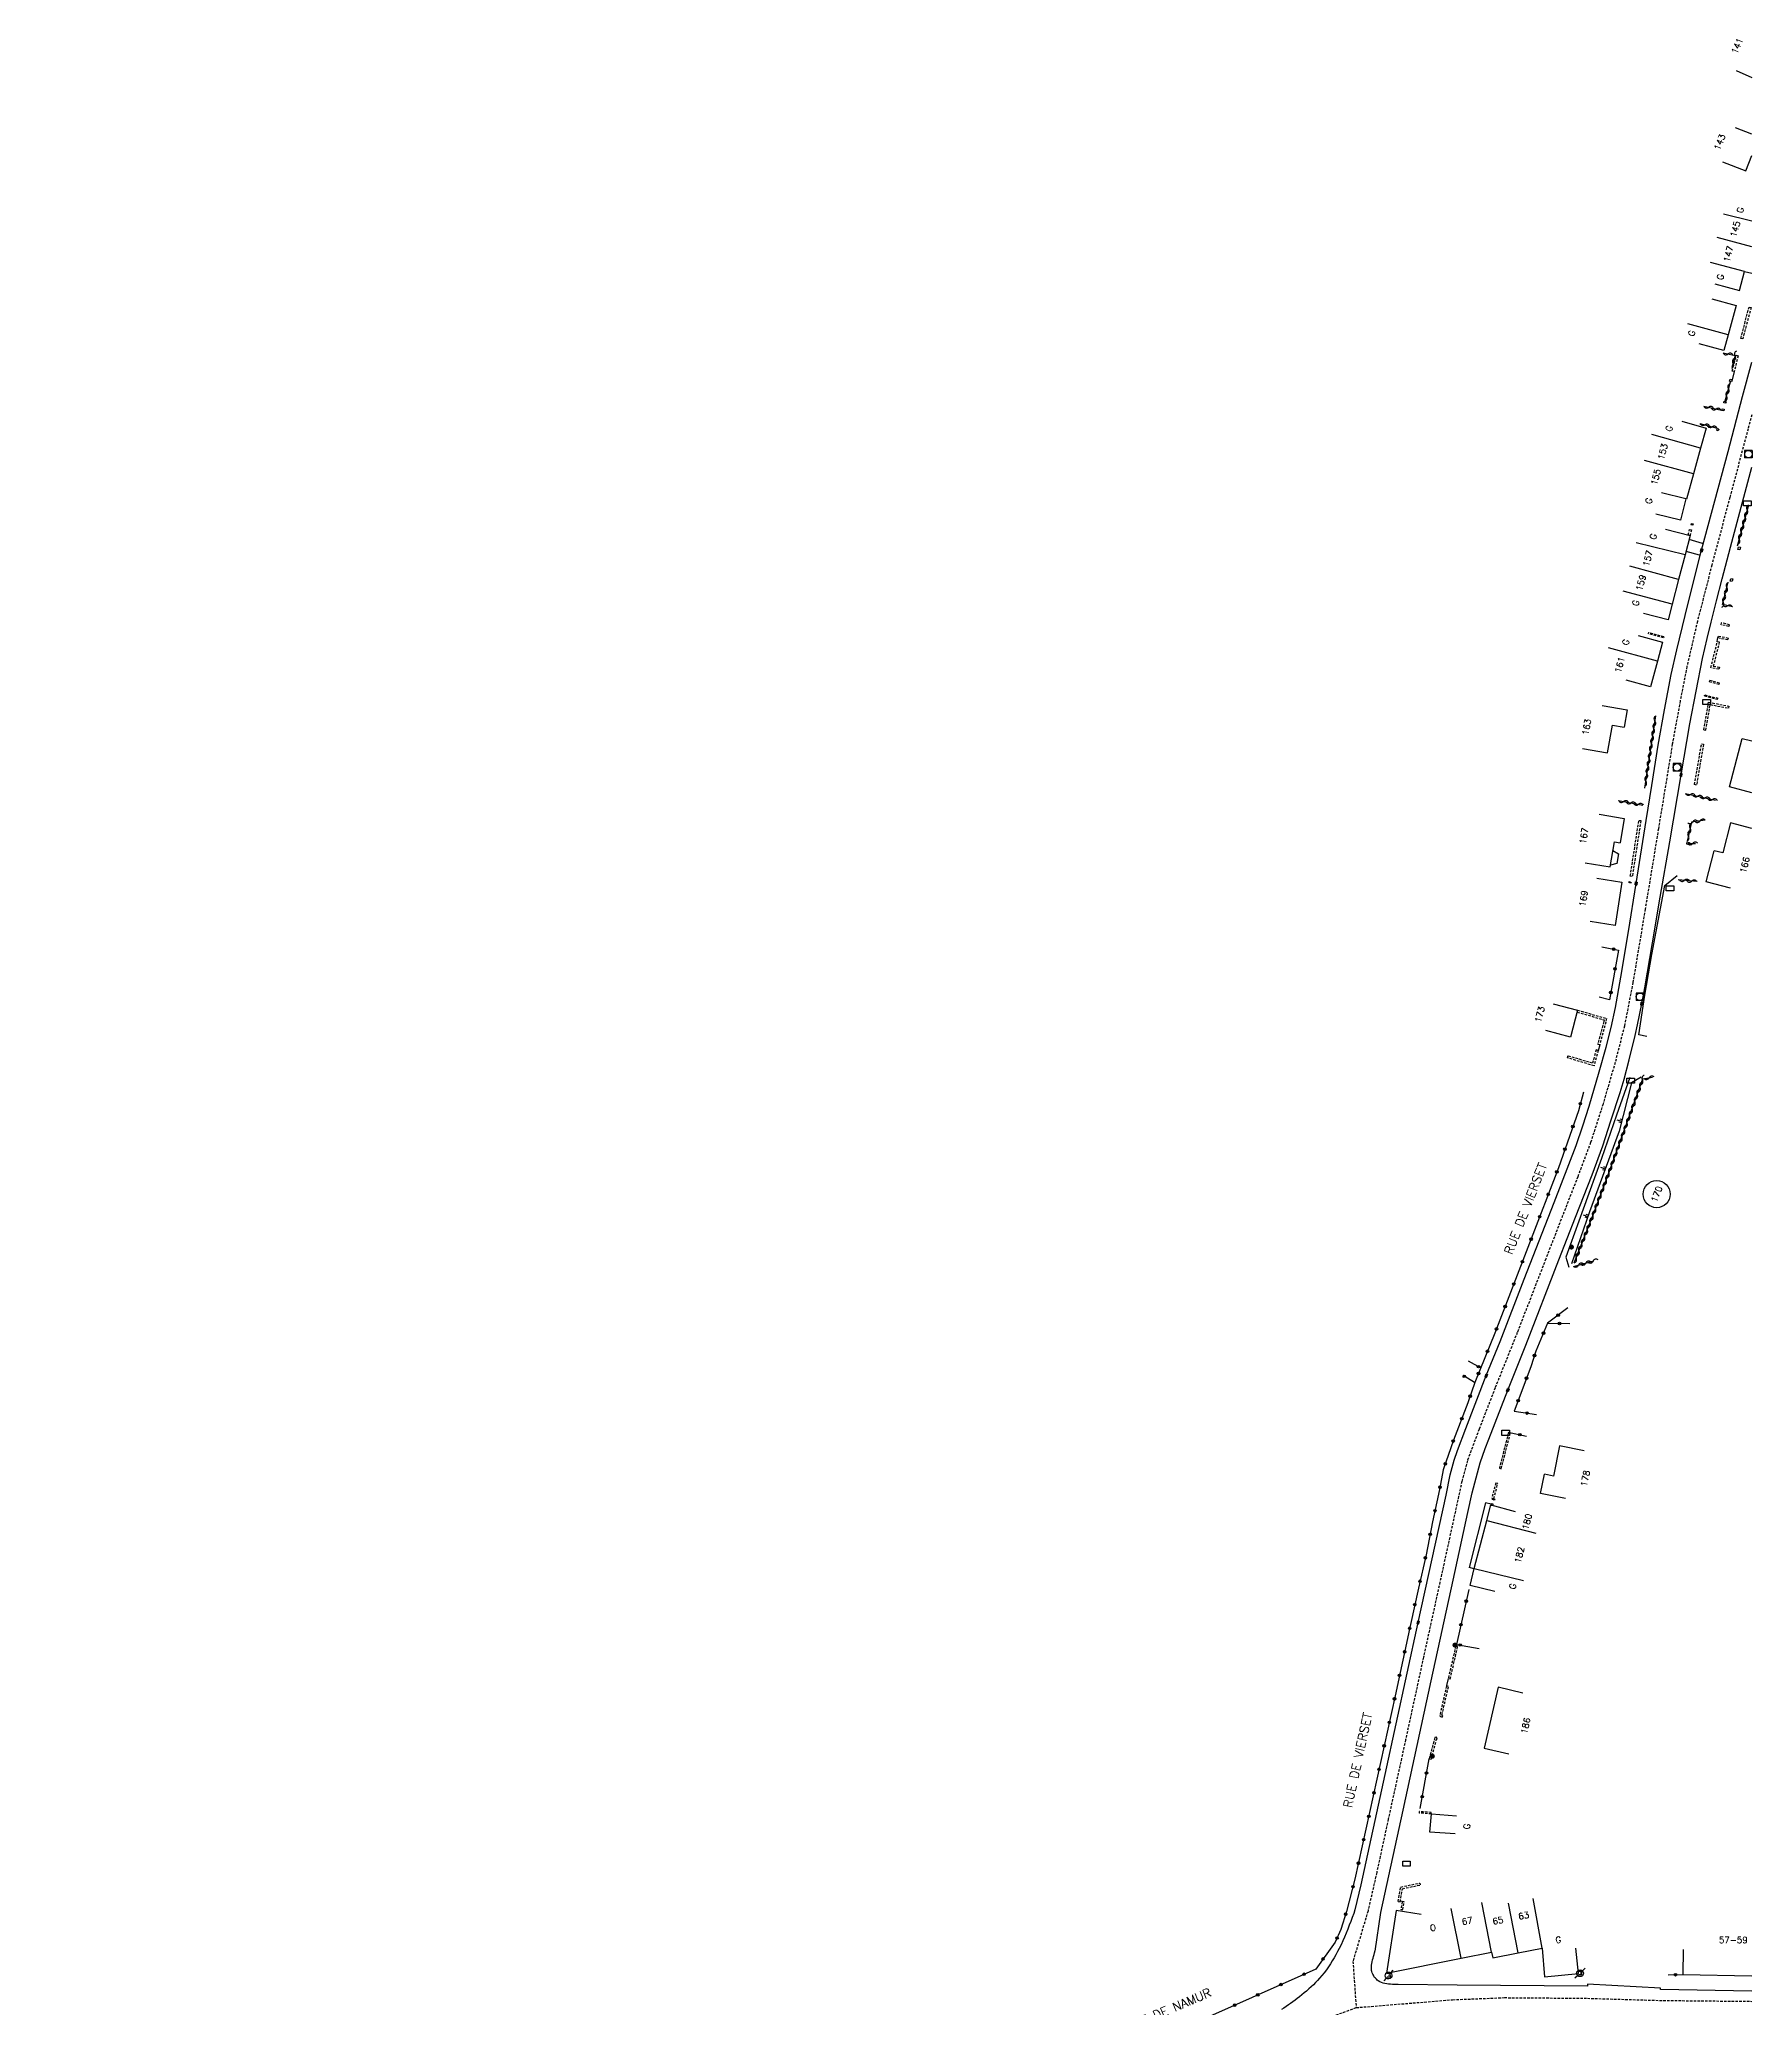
# Model space of a CAD drawing. Header units: millimetres. Extents: x 139000 to 140000, y 124000 to 124885.
# Drawn here: x 139661.7 to 140000.1, y 124426.9 to 124815.9 of the extents above; entities that cross this region are included whole.
import ezdxf
from ezdxf.enums import TextEntityAlignment as Align

# ---------------------------------------------------------------- set-up
doc = ezdxf.new("R2010")
doc.units = ezdxf.units.MM
doc.linetypes.add('DASHED', pattern=[0.75, 0.5, -0.25])
doc.layers.get('0').update_dxf_attribs({"linetype": 'CONTINUOUS'})
for name, color, linetype in [('W0001', 6, 'DASHED'), ('W0008', 7, 'CONTINUOUS'), ('W0100', 7, 'CONTINUOUS'), ('W0105', 7, 'CONTINUOUS'), ('W0112', 1, 'DASHED'), ('W0211', 2, 'CONTINUOUS'), ('W0310', 3, 'CONTINUOUS'), ('W0322', 7, 'CONTINUOUS'), ('W0400', 7, 'CONTINUOUS'), ('W0420', 7, 'CONTINUOUS'), ('W0471', 7, 'CONTINUOUS'), ('W0989', 7, 'CONTINUOUS'), ('W0991', 7, 'CONTINUOUS'), ('W1102', 7, 'CONTINUOUS'), ('W1471', 7, 'CONTINUOUS'), ('W1473', 7, 'CONTINUOUS')]:
    doc.layers.add(name, color=color, linetype=linetype)
doc.styles.get("Standard").update_dxf_attribs({"font": 'romans.shx', "width": 0.85})

# ---------------------------------------------------------------- blocks, each defined once
blk = doc.blocks.new('T471')
for p, q in [((-0.333334, 0.333334), (-0.333334, -0.333334)), ((-0.333334, 0.333334), (0.333334, 0.333334)), ((-0.333334, 0), (0, 0)), ((0.500001, 0.500001), (1.000002, 1.000002)), ((-0.500001, -0.500001), (-1.000002, -1.000002)), ((-0.333334, -0.333334), (0.333334, -0.333334))]:
    blk.add_line(p, q)
blk.add_ellipse((0, 0), major_axis=(0.471405, 0.471405), ratio=1, start_param=5.4977871438, end_param=11.780972451)
blk = doc.blocks.new('t322o')
at = {"color": 0, "linetype": 'Continuous'}
for radius in [0.25, 0.15]:
    blk.add_circle((0, 0), radius, dxfattribs=at)
blk = doc.blocks.new('T400')
for p, q in [((-0.15, 0.3), (0.15, 0.3)), ((-0.15, -0.25), (-0.15, 0.3)), ((-0.15, 0.15), (0.15, 0.15)), ((-0.15, 0), (0.15, 0)), ((0.15, 0.3), (0.15, -0.25)), ((-0.15, -0.15), (0.15, -0.15)), ((-0.15, -0.25), (-0.15, -0.3)), ((-0.15, -0.3), (0.15, -0.3)), ((0.15, -0.3), (0.15, -0.25))]:
    blk.add_line(p, q)
blk = doc.blocks.new('T420')
for p, q in [((0.75, 0.75), (-0.75, 0.75)), ((-0.75, 0.75), (-0.75, -0.75)), ((0.75, 0.75), (0.75, -0.75)), ((0.75, -0.75), (-0.75, -0.75))]:
    blk.add_line(p, q)
blk.add_ellipse((0, 0), major_axis=(-0.53, 0.53), ratio=1, start_param=3.926991, end_param=10.210176)
blk = doc.blocks.new('t310o')
at = {"color": 0, "linetype": 'Continuous'}
for centre, start, end in [((-0.5, 0.38), 216.8699, 323.1304), ((0.5, -0.37), 36.8699, 143.1303)]:
    blk.add_arc(centre, 0.625, start, end, dxfattribs=at)
blk = doc.blocks.new('t211o')
at = {"color": 0, "linetype": 'Continuous'}
for p, q in [((-0.29, 0.5), (-0.29, 0)), ((0, 1), (0, 0)), ((0.29, 0.5), (0.29, 0))]:
    blk.add_line(p, q, dxfattribs=at)
blk = doc.blocks.new('T1471')
at = {"color": 0, "linetype": 'Continuous', "flags": 128}
blk.add_lwpolyline([(-0.75, -0.5), (-0.75, 0.5), (0.75, 0.5), (0.75, -0.5), (-0.75, -0.5)], dxfattribs=at)
blk = doc.blocks.new('T1473')
at = {"color": 0, "linetype": 'Continuous', "const_width": 0.5, "flags": 128}
blk.add_lwpolyline([(-0.25, 0, 1), (0.25, 0, 1)], format="xyb", close=True, dxfattribs=at)

msp = doc.modelspace()

# ---------------------------------------------------------------- linework, layer by layer
at = {"layer": 'W0001'}
for points in [[(140000, 124741.75), (139999.25, 124738.95), (139995.64, 124725.39), (139992.08, 124712.02), (139989.23, 124700.92), (139987.17, 124692), (139985.83, 124685.22), (139984.28, 124676.67), (139981.53, 124659.95), (139978.92, 124644.09), (139976.49, 124629.6), (139974.82, 124620.99), (139972.99, 124613.8), (139970.59, 124605.6), (139968.15, 124598), (139965.6, 124591.24), (139959.29, 124575.01), (139953.66, 124560.49), (139949.28, 124549.53), (139946.11, 124541.35), (139943.81, 124535.16), (139942.7, 124531.05), (139941.58, 124525.89), (139938.37, 124511.17), (139935.12, 124496.32), (139931.59, 124480.04), (139928.17, 124464.34), (139925.88, 124453.8), (139924.17, 124446.21)], [(139924.17, 124446.21), (139921.19, 124436.26), (139921.83, 124427.12)], [(139657.77, 124357.81), (139690.94, 124365.19), (139716.61, 124370.99), (139734.64, 124375.05), (139773.84, 124383.88), (139826.67, 124395.81), (139848.62, 124400.77), (139886.16, 124414.09), (139921.83, 124427.12), (139940.89, 124428.68), (139951.11, 124429.09), (139967.5, 124428.96), (139981.75, 124428.54), (140000, 124428.36)]]:
    msp.add_lwpolyline(points, dxfattribs=at)
at = {"layer": 'W0008'}
for points in [[(139921.59, 124446.41), (139921.6, 124446.46), (139922.79, 124451.39), (139927.54, 124473.16), (139934.08, 124503.2), (139939.58, 124528.35), (139940.38, 124532.33), (139941.17, 124535.27), (139941.82, 124537.18), (139943.49, 124541.52), (139947.54, 124551.94), (139950.27, 124558.7), (139955.04, 124570.97), (139960.96, 124586.13), (139963.87, 124593.67), (139965.31, 124597.43), (139966.63, 124601.26), (139967.84, 124605.14), (139969.83, 124611.93), (139971.23, 124616.82), (139972.23, 124620.7), (139973.08, 124624.68), (139974.14, 124630.63), (139975.64, 124639.67), (139977.14, 124649.13), (139979.13, 124661.58), (139980.21, 124668.51), (139981.51, 124676.48), (139982.74, 124683.48), (139984.08, 124690.41), (139985.15, 124695.33), (139986.79, 124702.11), (139988.78, 124710.05), (139990.07, 124714.96), (139992.67, 124724.7), (139995.3, 124734.46), (139998.16, 124745.31), (140000, 124752.15)], [(139926.72, 124445.91), (139931.12, 124466.14), (139936.64, 124491.65), (139940.99, 124511.55), (139943.91, 124524.93), (139944.74, 124528.82), (139945.5, 124531.78), (139946.32, 124534.7), (139947.34, 124537.53), (139948.03, 124539.41), (139951.79, 124549.1), (139955.36, 124557.94), (139961.89, 124574.83), (139965.16, 124583.26), (139968.42, 124591.62), (139970.56, 124597.33), (139972.15, 124602.24), (139973.95, 124607.87), (139974.76, 124610.51), (139975.73, 124614.3), (139976.95, 124619.13), (139977.4, 124621.24), (139978.25, 124625.41), (139978.84, 124628.51), (139980.37, 124637.4), (139981.91, 124646.47), (139983.77, 124657.37), (139986, 124670.6), (139987.71, 124680.7), (139990.21, 124693.57), (139991.14, 124697.55), (139991.93, 124700.78), (139993.01, 124704.95), (139994.15, 124709.33), (139995.8, 124715.59), (140000, 124731.36)], [(139921.59, 124446.41), (139921.34, 124445.71), (139921.06, 124444.93), (139920.77, 124444.15), (139920.47, 124443.38), (139920.17, 124442.6), (139919.86, 124441.83), (139919.55, 124441.06), (139919.2, 124440.3), (139918.86, 124439.55), (139918.5, 124438.8), (139918.17, 124438.18), (139917.83, 124437.55), (139917.48, 124436.95), (139917.11, 124436.34), (139916.73, 124435.74), (139916.34, 124435.16), (139915.94, 124434.58), (139915.5, 124434.02), (139915.06, 124433.46), (139914.61, 124432.93), (139914.2, 124432.48), (139913.8, 124432.05), (139913.38, 124431.62), (139912.94, 124431.2), (139912.5, 124430.8), (139912.05, 124430.4), (139911.59, 124430.01), (139911.12, 124429.62), (139910.66, 124429.25), (139910.17, 124428.89), (139909.75, 124428.57), (139909.31, 124428.25), (139908.88, 124427.95), (139908.44, 124427.64), (139907.98, 124427.34), (139907.55, 124427.04), (139907.09, 124426.74)], [(140000, 124430.38), (139981.94, 124430.69), (139981.94, 124430.97), (139967.55, 124431.73), (139967.55, 124431.37), (139941.77, 124431.55), (139930.11, 124431.69), (139930.11, 124431.69), (139930.06, 124431.69), (139930.03, 124431.69), (139929.98, 124431.69), (139929.95, 124431.69), (139929.91, 124431.69), (139929.88, 124431.69), (139929.83, 124431.69), (139929.8, 124431.69), (139929.75, 124431.7), (139929.7, 124431.7), (139929.7, 124431.7), (139929.34, 124431.7), (139928.98, 124431.7), (139928.61, 124431.73), (139928.23, 124431.75), (139927.88, 124431.8), (139927.52, 124431.86), (139927.17, 124431.95), (139926.83, 124432.07), (139926.5, 124432.22), (139926.2, 124432.41), (139926, 124432.55), (139925.83, 124432.73), (139925.66, 124432.91), (139925.48, 124433.1), (139925.34, 124433.3), (139925.22, 124433.52), (139925.11, 124433.75), (139925.02, 124433.98), (139924.94, 124434.22), (139924.88, 124434.45), (139924.83, 124434.8), (139924.83, 124435.15), (139924.86, 124435.49), (139924.91, 124435.84), (139924.98, 124436.19), (139925.08, 124436.54), (139925.17, 124436.88), (139925.28, 124437.23), (139925.38, 124437.58), (139925.47, 124437.92), (139925.47, 124437.92), (139925.47, 124437.96), (139925.48, 124437.99), (139925.48, 124438.03), (139925.5, 124438.06), (139925.5, 124438.1), (139925.52, 124438.14), (139925.52, 124438.18), (139925.53, 124438.21), (139925.53, 124438.24), (139925.55, 124438.28), (139926.72, 124445.91)]]:
    msp.add_lwpolyline(points, dxfattribs=at)
at = {"layer": 'W0100'}
for p, q in [((139997.52, 124766.3), (139998.51, 124770.06)), ((139998.51, 124770.06), (140000, 124769.67)), ((139992.68, 124767.57), (139997.52, 124766.3)), ((139986.97, 124725.1), (139982.13, 124726.34)), ((139971.48, 124674.94), (139972.45, 124680.45)), ((139972.45, 124680.45), (139974.77, 124680.05)), ((139966.56, 124675.8), (139971.48, 124674.94)), ((139995.8, 124661.1), (139994.25, 124655.18)), ((140000, 124659.99), (139995.8, 124661.1)), ((139972.02, 124652.41), (139972.83, 124657.39)), ((139972.83, 124657.39), (139973.98, 124657.2)), ((139994.25, 124655.18), (139992.55, 124655.62)), ((139967.08, 124653.22), (139972.02, 124652.41)), ((139973.33, 124653.09), (139972.07, 124652.75)), ((139961.97, 124538.08), (139960.8, 124532.11)), ((139966.88, 124537.12), (139961.97, 124538.08)), ((139960.8, 124532.11), (139959, 124532.46))]:
    msp.add_line(p, q, dxfattribs=at)
for points in [[(139996.88, 124809.7), (140000, 124808.32)], [(140000, 124797.17), (139996.77, 124798.42)], [(139994.17, 124791.7), (139998.83, 124789.89), (140000, 124792.91)], [(139992.08, 124764.66), (139996.9, 124763.32), (139995.28, 124757.5), (139994.43, 124754.42), (139989.61, 124755.75)], [(139986.13, 124740.46), (139990.95, 124739.11), (139989.83, 124735.13), (139988.46, 124730.09), (139987.09, 124725.06), (139986.97, 124725.1), (139985.89, 124720.88), (139981.05, 124722.11)], [(139982.93, 124719.12), (139987.79, 124717.91), (139986.82, 124714.04), (139985.51, 124709.2), (139984.23, 124704.35), (139983.43, 124701.23), (139978.59, 124702.47)], [(139977.52, 124698.12), (139982.35, 124696.8), (139981.33, 124693.09), (139979.97, 124687.99), (139975.14, 124689.28)], [(139970.43, 124684.32), (139975.36, 124683.47), (139974.77, 124680.05)], [(140000, 124667.05), (139995.55, 124668.22), (139998.08, 124677.82), (140000, 124677.32)], [(139969.83, 124662.82), (139974.77, 124662.01), (139973.98, 124657.2)], [(139972.52, 124655.69), (139973.64, 124655.01), (139973.33, 124653.09)], [(139995.78, 124648.24), (139990.95, 124649.51), (139992.55, 124655.62)], [(139969.36, 124650.17), (139974.31, 124649.42), (139973.02, 124640.87), (139968.08, 124641.62)], [(139960.75, 124625.41), (139965.57, 124624.11), (139964.14, 124618.8), (139959.32, 124620.1)], [(139963.16, 124527.7), (139958.26, 124528.66), (139959, 124532.46)], [(139949.19, 124509.31), (139944.34, 124510.51), (139945.17, 124513.87), (139947.62, 124523.33), (139948.42, 124526.4), (139953.25, 124525.14)], [(139954.73, 124489.26), (139949.86, 124490.38), (139947.1, 124478.36), (139951.97, 124477.24)], [(139941.4, 124461.42), (139936.41, 124461.8), (139936.68, 124465.39), (139941.67, 124465.01)], [(139934.69, 124445.5), (139929.75, 124446.28), (139927.81, 124433.95), (139942.56, 124436.87), (139948.59, 124438.07), (139948.81, 124436.94), (139953.84, 124437.94), (139958.58, 124438.89), (139959.02, 124433.2), (139965.73, 124433.88), (139965.23, 124438.85)], [(139986.44, 124438.63), (139986.34, 124433.64), (140000, 124433.38)]]:
    msp.add_lwpolyline(points, dxfattribs=at)
at = {"layer": 'W0105'}
for p, q in [((139996.5, 124750.25), (139996.07, 124748.62)), ((139986.95, 124714.76), (139989.61, 124714.05)), ((139990.26, 124716.29), (139987.59, 124717.11)), ((139993.12, 124696.94), (139993.28, 124697.71)), ((139969.93, 124617.26), (139969.64, 124616.13)), ((139947.37, 124526.82), (139944.17, 124514.03)), ((139948.5, 124526.54), (139947.37, 124526.82)), ((139945.15, 124513.79), (139944.17, 124514.03)), ((139939.97, 124492.14), (139939.65, 124490.71)), ((139930.93, 124448.05), (139930.53, 124448.13))]:
    msp.add_line(p, q, dxfattribs=at)
at = {"layer": 'W0112'}
for p, q in [((139999.83, 124762.91), (139998.19, 124756.71)), ((139998.19, 124756.71), (139997.8, 124756.81)), ((139997.29, 124753.37), (139996.5, 124750.25)), ((139996.08, 124748.63), (139995.95, 124748.26)), ((139996.5, 124750.25), (139996.11, 124750.35)), ((139995.95, 124748.26), (139995.57, 124748.39)), ((139994.47, 124742.52), (139994.07, 124742.59)), ((139994.83, 124743.99), (139994.45, 124744.12)), ((139994.53, 124742.86), (139994.47, 124742.52)), ((139994.93, 124744.27), (139994.83, 124743.99)), ((139993.14, 124738.98), (139993, 124738.66)), ((139993.48, 124738.89), (139993.14, 124738.98)), ((139987.81, 124717.91), (139987.42, 124718.01)), ((139988.07, 124719), (139987.81, 124717.91)), ((139988.01, 124720.24), (139987.96, 124719.96)), ((139988.36, 124719.9), (139987.96, 124719.96)), ((139988.01, 124720.24), (139988.4, 124720.18)), ((139988.4, 124720.18), (139988.36, 124719.9)), ((139997.24, 124715.11), (139997.35, 124715.65)), ((139997.35, 124715.65), (139997.75, 124715.57)), ((139995.71, 124708.86), (139995.83, 124709.42)), ((139995.83, 124709.42), (139996.22, 124709.34)), ((139979.58, 124698.69), (139979.54, 124698.5)), ((139982.58, 124697.88), (139979.58, 124698.69)), ((139995.55, 124700.25), (139994.02, 124700.62)), ((139995.47, 124699.9), (139995.55, 124700.25)), ((139991.89, 124691.79), (139993.17, 124696.94)), ((139993.29, 124697.71), (139995.29, 124697.33)), ((139995.29, 124697.33), (139995.39, 124697.62)), ((139993.49, 124691.46), (139991.89, 124691.79)), ((139993.63, 124688.72), (139991.72, 124689.25)), ((139993.54, 124688.48), (139993.63, 124688.72)), ((139990.65, 124686.19), (139993.19, 124685.55)), ((139993.19, 124685.55), (139993.24, 124685.77)), ((139995.46, 124684.17), (139995.39, 124683.78)), ((139990.52, 124679.49), (139990.91, 124679.43)), ((139988.66, 124668.67), (139990.05, 124676.73)), ((139990.05, 124676.73), (139990.45, 124676.66)), ((139978.06, 124661.56), (139976.37, 124650.56)), ((139987.14, 124657.36), (139987.65, 124657.22)), ((139987.65, 124657.22), (139987.56, 124656.84)), ((139975.76, 124649.52), (139975.7, 124649.35)), ((139976.07, 124649.21), (139975.7, 124649.35)), ((139975.76, 124649.52), (139976.14, 124649.37)), ((139976.37, 124650.56), (139975.98, 124650.62)), ((139976.14, 124649.37), (139976.07, 124649.21)), ((139965.57, 124624.11), (139965.58, 124624.14)), ((139969.61, 124616.18), (139969.22, 124616.29)), ((139969.93, 124617.25), (139969.54, 124617.35)), ((139963.63, 124615.1), (139963.52, 124614.72)), ((139951.88, 124540.64), (139950.11, 124533.65)), ((139949.39, 124530.72), (139948.64, 124527.77)), ((139950.11, 124533.65), (139950.5, 124533.55)), ((139948.64, 124527.77), (139949.03, 124527.68)), ((139948.75, 124527.5), (139948.81, 124527.68)), ((139948.81, 124527.68), (139949.19, 124527.55)), ((139948.51, 124526.62), (139948.47, 124526.38)), ((139948.47, 124526.38), (139948.87, 124526.32)), ((139941.51, 124498.56), (139940.02, 124492.13)), ((139940.02, 124492.13), (139940.41, 124492.04)), ((139938.48, 124484.59), (139938.79, 124484.46)), ((139937.39, 124480.44), (139936.25, 124476.29)), ((139937.7, 124480.53), (139937.39, 124480.44)), ((139936.65, 124465.67), (139934.33, 124465.84)), ((139936.68, 124465.39), (139936.65, 124465.67)), ((139934.4, 124451.73), (139934.48, 124451.34)), ((139930.12, 124448.08), (139930.51, 124448.01)), ((139930.91, 124448.04), (139930.67, 124446.53)), ((139930.67, 124446.53), (139931.07, 124446.47))]:
    msp.add_line(p, q, dxfattribs=at)
for points in [[(139997.8, 124756.81), (139999.45, 124763.01), (139999.83, 124762.91)], [(139996.11, 124750.35), (139996.9, 124753.47), (139997.29, 124753.37)], [(139995.57, 124748.39), (139995.71, 124748.76), (139996.08, 124748.63)], [(139994.07, 124742.59), (139994.13, 124742.93), (139994.53, 124742.86)], [(139994.45, 124744.12), (139994.55, 124744.41), (139994.93, 124744.27)], [(139993.48, 124738.89), (139993.34, 124738.57), (139993, 124738.66)], [(139987.42, 124718.01), (139987.68, 124719.09), (139988.07, 124719)], [(139997.75, 124715.57), (139997.63, 124715.03), (139997.24, 124715.11)], [(139996.22, 124709.34), (139996.1, 124708.78), (139995.71, 124708.86)], [(139982.58, 124697.88), (139982.53, 124697.7), (139979.54, 124698.5)], [(139993.29, 124697.71), (139993.38, 124698.01), (139995.39, 124697.62)], [(139995.47, 124699.9), (139993.94, 124700.27), (139994.02, 124700.62)], [(139993.17, 124696.94), (139993.56, 124696.85), (139992.38, 124692.1)], [(139992.38, 124692.1), (139993.57, 124691.85), (139993.49, 124691.46)], [(139990.65, 124686.19), (139990.7, 124686.4), (139993.24, 124685.77)], [(139993.54, 124688.48), (139991.62, 124689.01), (139991.72, 124689.25)], [(139990.52, 124679.49), (139991.44, 124684.96), (139995.46, 124684.17)], [(139990.91, 124679.43), (139991.76, 124684.49), (139995.39, 124683.78)], [(139990.45, 124676.66), (139989.06, 124668.6), (139988.66, 124668.67)], [(139975.98, 124650.62), (139977.67, 124661.62), (139978.06, 124661.56)], [(139987.14, 124657.36), (139987.05, 124656.98), (139987.56, 124656.84)], [(139965.58, 124624.14), (139971.26, 124622.48), (139971.14, 124621.79), (139969.93, 124617.25)], [(139965.48, 124623.76), (139970.81, 124622.19), (139970.75, 124621.87), (139969.54, 124617.35)], [(139969.22, 124616.29), (139968.54, 124613.64), (139963.63, 124615.1)], [(139969.61, 124616.18), (139968.82, 124613.14), (139963.52, 124614.72)], [(139950.5, 124533.55), (139952.27, 124540.54), (139951.88, 124540.64)], [(139949.03, 124527.68), (139949.78, 124530.63), (139949.39, 124530.72)], [(139949.19, 124527.55), (139949.12, 124527.37), (139948.75, 124527.5)], [(139948.87, 124526.32), (139948.9, 124526.56), (139948.51, 124526.62)], [(139940.41, 124492.04), (139941.89, 124498.47), (139941.51, 124498.56)], [(139939.68, 124490.65), (139938.35, 124484.84), (139938.36, 124484.76), (139938.42, 124484.66), (139938.48, 124484.59)], [(139938.77, 124484.9), (139940.07, 124490.56), (139939.68, 124490.65)], [(139938.79, 124484.46), (139938.94, 124484.84), (139938.77, 124484.9)], [(139937.71, 124480.12), (139937.81, 124480.15), (139937.7, 124480.53)], [(139936.25, 124476.29), (139936.63, 124476.18), (139937.71, 124480.12)], [(139936.68, 124465.39), (139934.36, 124465.55), (139934.33, 124465.84)], [(139930.12, 124448.08), (139930.62, 124450.93), (139934.4, 124451.73)], [(139930.51, 124448.01), (139930.97, 124450.6), (139934.48, 124451.34)], [(139931.07, 124446.47), (139931.3, 124447.98), (139930.91, 124448.04)]]:
    msp.add_lwpolyline(points, dxfattribs=at)
at = {"layer": 'W0211'}
for points in [[(139979.23, 124618.91), (139977.66, 124619.26), (139978.86, 124627.09), (139980.22, 124635.13), (139982.81, 124648.78), (139985.22, 124650.7)], [(139975.87, 124610.8), (139973.26, 124603.4), (139970.29, 124594.81), (139966.64, 124584.8), (139963.25, 124575.36), (139963.85, 124573.4)], [(139978.15, 124610.88), (139976.24, 124609.78), (139973.78, 124600.24), (139967.91, 124584.31), (139964.34, 124574.02)]]:
    msp.add_lwpolyline(points, dxfattribs=at)
at = {"layer": 'W0310'}
for p, q in [((139994.74, 124744.46), (139995.77, 124748.26)), ((139990.49, 124743.43), (139993.97, 124742.61)), ((139989.72, 124740.03), (139993.15, 124739.07)), ((139999.3, 124723.89), (139997.1, 124715.75)), ((139980.98, 124682.24), (139978.8, 124667.98)), ((139986.87, 124666.94), (139992.78, 124665.59)), ((139973.67, 124665.51), (139978.48, 124664.63)), ((139987.32, 124657.04), (139988.88, 124657.07)), ((139989.16, 124649.53), (139985.43, 124649.88)), ((139964.78, 124573.51), (139968.78, 124574.6))]:
    msp.add_line(p, q, dxfattribs=at)
for points in [[(139994.31, 124753.94), (139996.68, 124753.43), (139996.03, 124751.07)], [(139996.17, 124703.77), (139994.2, 124704.24), (139995.32, 124708.65)], [(139990.77, 124661.68), (139988.08, 124661.28), (139987.2, 124657.54)], [(139964.92, 124574.24), (139968.63, 124583.69), (139971.86, 124592.32), (139978.47, 124610.56), (139980.36, 124610.88)]]:
    msp.add_lwpolyline(points, dxfattribs=at)
at = {"layer": 'W0322'}
for p, q in [((139959.64, 124562.29), (139964.02, 124562.22)), ((139943.92, 124554.85), (139946.45, 124553.46)), ((139945.2, 124550.57), (139942.94, 124551.96)), ((139951.84, 124540.77), (139955.5, 124540)), ((139934.45, 124466.46), (139936.25, 124476.29))]:
    msp.add_line(p, q, dxfattribs=at)
for points in [[(139970.35, 124636.62), (139973.64, 124636.01), (139971.88, 124626.14), (139969.82, 124626.73)], [(139966.75, 124607.96), (139965.73, 124604.27), (139961.77, 124593.02), (139956.09, 124578.14), (139949.21, 124560.31), (139945.27, 124550.56), (139943.88, 124546.54), (139941.05, 124539.17), (139939.01, 124533.34), (139938.32, 124529.48), (139936.94, 124523.09), (139935.64, 124516.56), (139934.12, 124509.97), (139932.55, 124502.8), (139929.53, 124488.67), (139921.58, 124452.46), (139919.94, 124446.12)], [(139963.61, 124565.35), (139959.65, 124562.29), (139957.34, 124556.75), (139956.32, 124553.71), (139953.05, 124544.93), (139957.46, 124544.27)], [(139944.1, 124509.72), (139941.63, 124498.87), (139946.13, 124498.05)], [(139919.94, 124446.12), (139918.81, 124442.52), (139917.69, 124440.07), (139913.84, 124434.73), (139888.69, 124423.55)], [(139983.45, 124433.58), (139986.34, 124433.64)]]:
    msp.add_lwpolyline(points, dxfattribs=at)
at = {"layer": 'W1102'}
for p, q in [((140000, 124779.99), (139994.42, 124781.37)), ((140000, 124774.9), (139993.16, 124776.75)), ((139998.51, 124770.06), (139991.79, 124771.82)), ((139995.28, 124757.5), (139987.35, 124759.71)), ((139989.83, 124735.13), (139980.2, 124737.83)), ((139988.46, 124730.09), (139978.81, 124732.73)), ((139986.82, 124714.04), (139977.12, 124716.46)), ((139985.51, 124709.2), (139975.86, 124711.81)), ((139984.23, 124704.35), (139974.56, 124706.91)), ((139981.33, 124693.09), (139971.68, 124695.72)), ((139947.62, 124523.33), (139957.3, 124520.82)), ((139945.17, 124513.87), (139954.88, 124511.47))]:
    msp.add_line(p, q, dxfattribs=at)
for points in [[(139942.56, 124436.87), (139940.61, 124446.68)], [(139948.59, 124438.07), (139946.62, 124447.88)], [(139953.84, 124437.94), (139951.94, 124447.76)], [(139958.58, 124438.89), (139956.81, 124448.64)]]:
    msp.add_lwpolyline(points, dxfattribs=at)
msp.add_circle((139981.19, 124587.8), 2.68, dxfattribs=at)

# ---------------------------------------------------------------- block references
at = {"layer": 'W0211'}
for p, rotation in [((139974.3, 124602.23), 75.53061439079399), ((139971.03, 124592.78), 69.75363946439415), ((139967.59, 124583.4), 70.88663274341451)]:
    msp.add_blockref('t211o', p, dxfattribs=dict(at, rotation=rotation))
at = {"layer": 'W0310'}
for p, rotation in [((139995.29, 124753.73), 347.9117649876777), ((139996.27, 124751.91), 254.6137222448652), ((139996.66, 124753.36), 254.6137222448652), ((139995, 124745.42), 74.8585131994409), ((139995.39, 124746.87), 74.8585131994409), ((139991.46, 124743.2), 346.7136332291551), ((139992.92, 124742.86), 346.7136332291551), ((139990.68, 124739.76), 344.3393270034068), ((139992.13, 124739.35), 344.3393270034068), ((139998.65, 124721.48), 254.8748232157536), ((139999.04, 124722.93), 254.8748232157536), ((139997.47, 124717.13), 254.8748232157536), ((139997.86, 124718.58), 254.8748232157536), ((139998.26, 124720.03), 254.8748232157536), ((139994.32, 124704.7), 75.68912757031767), ((139994.69, 124706.15), 75.68912757031767), ((139995.06, 124707.6), 75.68912757031767), ((139995.2, 124704), 166.6362998812953), ((139980.38, 124678.28), 261.2835346308842), ((139980.61, 124679.77), 261.2835346308842), ((139980.83, 124681.25), 261.2835346308842), ((139979.7, 124673.84), 261.2835346308842), ((139979.92, 124675.32), 261.2835346308842), ((139980.15, 124676.8), 261.2835346308842), ((139979.24, 124670.87), 261.2835346308842), ((139979.47, 124672.35), 261.2835346308842), ((139979.02, 124669.39), 261.2835346308842), ((139987.85, 124666.71), 347.183044714621), ((139989.31, 124666.38), 347.183044714621), ((139974.66, 124665.33), 349.7215467991126), ((139976.13, 124665.06), 349.7215467991126), ((139977.61, 124664.79), 349.7215467991126), ((139990.77, 124666.05), 347.183044714621), ((139992.23, 124665.72), 347.183044714621), ((139987.44, 124658.57), 256.8073436311022), ((139988.3, 124661.31), 188.5432326686594), ((139987.79, 124660.04), 256.8073436311022), ((139989.78, 124661.53), 188.5432326686594), ((139988.32, 124657.06), 1.36030127754412), ((139986.67, 124649.76), 174.7169934354367), ((139988.16, 124649.62), 174.7169934354367), ((139977.36, 124607.49), 70.07750458877156), ((139977.87, 124608.9), 70.07750458877156), ((139978.38, 124610.31), 70.07750458877156), ((139979.7, 124610.77), 9.767211737790046), ((139976.34, 124604.67), 70.07750458877156), ((139976.85, 124606.08), 70.07750458877156), ((139974.81, 124600.44), 70.07750458877156), ((139975.32, 124601.85), 70.07750458877156), ((139975.83, 124603.26), 70.07750458877156), ((139973.27, 124596.21), 70.07750458877156), ((139973.78, 124597.62), 70.07750458877156), ((139974.3, 124599.03), 70.07750458877156), ((139971.74, 124591.98), 69.43596062329348), ((139972.25, 124593.39), 70.07750458877156), ((139972.76, 124594.8), 70.07750458877156), ((139970.68, 124589.17), 69.43596062329348), ((139971.21, 124590.58), 69.43596062329348), ((139969.1, 124584.96), 69.43596062329348), ((139969.63, 124586.36), 69.43596062329348), ((139970.15, 124587.77), 69.43596062329348), ((139967.48, 124580.76), 68.58954849899852), ((139968.02, 124582.16), 68.58954849899852), ((139968.57, 124583.55), 68.58954849899852), ((139965.83, 124576.57), 68.58954849899852), ((139966.38, 124577.97), 68.58954849899852), ((139966.93, 124579.37), 68.58954849899852), ((139965.29, 124575.18), 68.58954849899852), ((139965.74, 124573.78), 15.22860610879908), ((139967.19, 124574.17), 15.22860610879908), ((139968.64, 124574.57), 15.22860610879908)]:
    msp.add_blockref('t310o', p, dxfattribs=dict(at, rotation=rotation))
at = {"layer": 'W0322'}
for p, rotation in [((139972.69, 124636.19), 349.4603099644861), ((139972.97, 124632.29), 259.9335053328975), ((139972.14, 124627.61), 259.9335053328975), ((139966.11, 124605.67), 254.5287315270851), ((139964.64, 124601.16), 250.6486594494216), ((139963.06, 124596.68), 250.6486594494216), ((139961.46, 124592.21), 249.1045457599662), ((139959.77, 124587.77), 249.1045457599662), ((139958.08, 124583.33), 249.1045457599662), ((139956.38, 124578.9), 249.1045457599662), ((139954.67, 124574.46), 248.8815762598892), ((139952.96, 124570.03), 248.8815762598892), ((139951.25, 124565.6), 248.8815762598892), ((139961.73, 124563.9), 217.7514534976151), ((139962.01, 124562.25), 359.1112371630565), ((139949.54, 124561.17), 248.8815762598892), ((139958.83, 124560.33), 247.3536803683375), ((139946, 124553.71), 331.2378673795156), ((139947.77, 124556.76), 248.000263667693), ((139957.06, 124555.92), 251.5198282449249), ((139943.18, 124551.82), 148.4066207256525), ((139945.99, 124552.36), 248.000263667693), ((139955.48, 124551.45), 249.5642103293154), ((139944.35, 124547.9), 250.8696490725661), ((139953.82, 124546.99), 249.5642103293154), ((139942.69, 124543.45), 248.9990568026299), ((139955.57, 124544.55), 351.5048017340347), ((139940.99, 124539.02), 250.7764105893135), ((139954.17, 124540.28), 348.0473494280901), ((139939.43, 124534.53), 250.7764105893135), ((139938.4, 124529.91), 259.8793337462724), ((139937.41, 124525.26), 257.7791623802723), ((139936.45, 124520.61), 258.7592932887057), ((139935.5, 124515.95), 256.9785860819316), ((139934.43, 124511.33), 256.9785860819316), ((139943.57, 124507.4), 257.1609066469576), ((139933.4, 124506.69), 257.6854863305687), ((139932.39, 124502.05), 257.9396048603452), ((139942.52, 124502.77), 257.1609066469576), ((139931.4, 124497.4), 257.9396048603452), ((139942.37, 124498.74), 349.6559215884851), ((139930.4, 124492.76), 257.9396048603452), ((139929.41, 124488.11), 257.6182896559815), ((139928.39, 124483.47), 257.6182896559815), ((139927.37, 124478.83), 257.6182896559815), ((139926.35, 124474.2), 257.6182896559815), ((139935.73, 124473.47), 79.64749762224864), ((139925.34, 124469.55), 257.6182896559815), ((139934.88, 124468.8), 79.64749762224864), ((139924.32, 124464.91), 257.6182896559815), ((139923.3, 124460.28), 257.6182896559815), ((139922.28, 124455.64), 257.6182896559815), ((139921.21, 124451.01), 255.5921910946551), ((139919.76, 124445.57), 252.6884666323345), ((139918.06, 124440.88), 245.2944369531119), ((139911.53, 124433.71), 203.9756530490781), ((139915.29, 124436.74), 234.2330179640073), ((139902.39, 124429.64), 203.9756530490781), ((139906.96, 124431.67), 203.9756530490781), ((139897.82, 124427.61), 203.9756530490781)]:
    msp.add_blockref('t322o', p, dxfattribs=dict(at, rotation=rotation))
msp.add_blockref('t322o', (139984.9, 124433.61), dxfattribs=at)
at = {"layer": 'W0400'}
for p, rotation in [((139990.07, 124714.96), 345.3296508777285), ((139986, 124670.6), 170.4262847900391), ((139977.14, 124649.13), 350.9385681163512), ((139978.25, 124625.41), 168.5060043334961), ((139947.54, 124551.94), 338.777618408924), ((139951.79, 124549.1), 158.8062210083008), ((139934.08, 124503.2), 347.7192001329843)]:
    msp.add_blockref('T400', p, dxfattribs=dict(at, rotation=rotation))
at = {"layer": 'W0420'}
for p in [(139999.32, 124733.95), (139985.19, 124672.07), (139977.88, 124626.77)]:
    msp.add_blockref('T420', p, dxfattribs=at)
at = {"layer": 'W0471'}
for p, rotation in [((139928.23, 124433.47), 184.6626112211739), ((139966.06, 124433.9), 179.5630523840952)]:
    msp.add_blockref('T471', p, dxfattribs=dict(at, rotation=rotation))
at = {"layer": 'W1471'}
for p in [(139999.1, 124724.22), (139991.08, 124685.01), (139983.82, 124648.21), (139976.06, 124610.18), (139951.36, 124540.65), (139931.77, 124455.55)]:
    msp.add_blockref('T1471', p, dxfattribs=at)
at = {"layer": 'W1473'}
for p in [(139964.35, 124577.35), (139941.35, 124498.72), (139936.87, 124476.78)]:
    msp.add_blockref('T1473', p, dxfattribs=at)

# ---------------------------------------------------------------- texts
at = {"layer": 'W0989'}
for s, rotation, p in [('RUE DE VIERSET', 68.7619, (139955.27, 124584.92)), ('RUE DE VIERSET', 77.734, (139922.12, 124476)), ('RUE DE NAMUR', 23, (139884.74, 124426.71))]:
    msp.add_text(s, height=1.75, rotation=rotation, dxfattribs=at).set_placement(p, align=Align.MIDDLE)
at = {"layer": 'W0991'}
for s, height, rotation, p in [('141', 1.25, 66.226, (139997.1, 124814.59)), ('143', 1.25, 68.8128, (139993.66, 124795.59)), ('145', 1.249, 74.8434, (139996.71, 124778.39)), ('G', 1.25, 76.1778, (139997.7, 124782.15)), ('147', 1.249, 76.2435, (139995.37, 124773.5)), ('G', 1.25, 78.0932, (139993.78, 124768.95)), ('G', 1.25, 74.6277, (139988.11, 124757.82)), ('G', 1.25, 74.3265, (139983.65, 124739.01)), ('153', 1.249, 74.7279, (139982.39, 124734.46)), ('155', 1.25, 74.7778, (139981.02, 124729.42)), ('G', 1.25, 75.6698, (139979.65, 124724.72)), ('G', 1.25, 75.999, (139980.51, 124717.67)), ('157', 1.25, 75.3003, (139979.43, 124713.37)), ('159', 1.25, 75.2201, (139978.1, 124708.56)), ('G', 1.25, 75.5609, (139977.05, 124704.54)), ('G', 1.25, 74.7197, (139975.09, 124696.79)), ('161', 1.25, 75.0315, (139973.89, 124692.34)), ('163', 1.25, 80.1294, (139967.36, 124680.06)), ('167', 1.25, 81.0217, (139966.81, 124658.56)), ('166', 1.25, 75.2669, (139998.58, 124652.82)), ('169', 1.249, 81.4378, (139966.74, 124646.19)), ('173', 1.249, 74.909, (139958.1, 124623.28)), ('170', 1.249, 68.585, (139981.19, 124587.8)), ('178', 1.249, 77.9281, (139967.09, 124531.65)), ('180', 1.249, 75.4224, (139955.58, 124523.08)), ('182', 1.249, 75.4824, (139954.08, 124516.53)), ('G', 1.25, 76.0883, (139952.76, 124510.32)), ('186', 1.25, 77.0581, (139955.3, 124482.8)), ('G', 1.25, 85.6711, (139943.69, 124462.91)), ('63', 1.25, 11, (139954.92, 124445.29)), ('O', 1.25, 11, (139937, 124442.9)), ('67', 1.25, 11, (139943.75, 124444.24)), ('65', 1.25, 11, (139949.83, 124444.3)), ('G', 1.25, 5, (139961.76, 124440.51))]:
    msp.add_text(s, height=height, rotation=rotation, dxfattribs=at).set_placement(p, align=Align.MIDDLE)
msp.add_text('57-59', height=1.25, dxfattribs=at).set_placement((139996.33, 124440.47), align=Align.MIDDLE)

doc.saveas('drawing.dxf')
